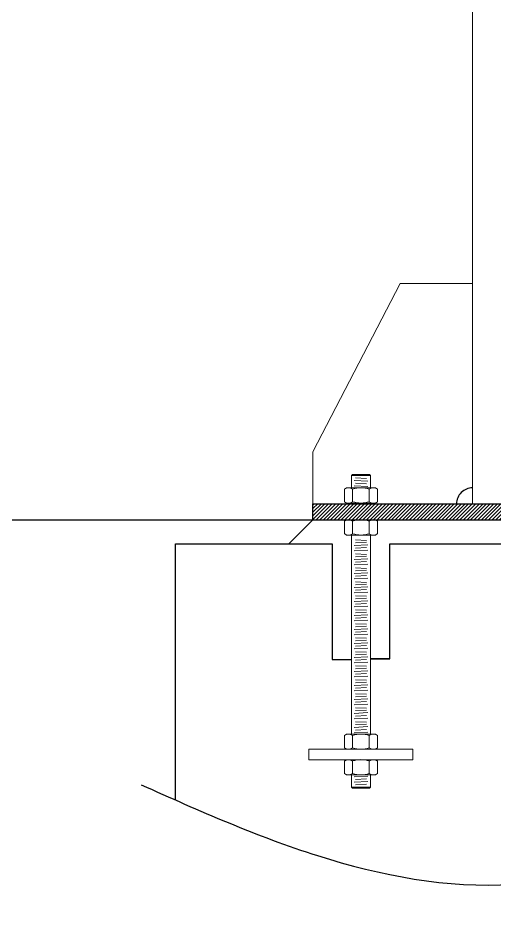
# Model space of a CAD drawing. Header units: millimetres. Extents: x -6949 to 83354, y -55091 to 16861.
# Drawn here: x 14203 to 14799, y -36413 to -35281 of the extents above; entities that cross this region are included whole.
import ezdxf

# ---------------------------------------------------------------- set-up
doc = ezdxf.new("R2010")
doc.units = ezdxf.units.MM
for name, color, linetype, lineweight in [('bulloni', 5, 'Continuous', 18), ('S-COLS', 7, 'Continuous', 18), ('S-FSTN', 7, 'Continuous', 18), ('S20', 7, 'Continuous', 25)]:
    doc.layers.add(name, color=color, linetype=linetype, lineweight=lineweight)

# ---------------------------------------------------------------- blocks, each defined once
blk = doc.blocks.new('*U110')
at = {"layer": 'bulloni'}
for p, q in [((-8.7, -0.3), (8.7, 0.7)), ((-6.7, 6.9), (6.7, 6.2)), ((-6.7, 3.2), (6.7, 3.9)), ((-8.7, -6.9), (8.7, -6)), ((-6.7, -3.5), (6.7, -2.8))]:
    blk.add_line(p, q, dxfattribs=at)
blk = doc.blocks.new('*U103')
at = {"color": 0, "linetype": 'ByBlock', "lineweight": -2, "transparency": 16777216}
for p in [(0, 227.5), (0, 210), (0, 192.5), (0, 175), (0, 157.5), (0, 140), (0, 122.5), (0, 105), (0, 87.5), (0, 70), (0, 52.5), (0, 35), (0, 17.5), (0, 0)]:
    blk.add_blockref('*U110', p, dxfattribs=at)

msp = doc.modelspace()

# ---------------------------------------------------------------- hatches: boundary and pattern name
h = msp.add_hatch()
h.set_pattern_fill('ANSI31', color=256)
h.set_pattern_definition([(45, (-2529.108, 18137.0808), (-2.24506403, 2.24506403), [])])
h.paths.add_polyline_path([(14829.5, -35888.4), (14572, -35888.4), (14572, -35908.4), (14829.5, -35908.4)])
h.paths.add_polyline_path([(14862.1, -35888.4), (14829.5, -35888.4), (14829.5, -35908.4), (14862.1, -35908.4)])
h.paths.add_polyline_path([(14947.3, -35890.5), (14947.3, -35888.4), (14862.1, -35888.4), (14862.1, -35908.4), (14947.3, -35908.4)])
h.paths.add_polyline_path([(15052.7, -35888.4), (14947.3, -35888.4), (14947.3, -35908.4), (15052.7, -35908.4)])
h.paths.add_polyline_path([(15137.9, -35888.4), (15052.7, -35888.4), (15052.7, -35908.4), (15137.9, -35908.4)])
h.paths.add_polyline_path([(15174.8, -35888.4), (15137.9, -35888.4), (15137.9, -35908.4), (15174.7, -35908.4)])
h.paths.add_polyline_path([(15428, -35888.4), (15174.8, -35888.4), (15174.7, -35908.4), (15428, -35908.4)])

# ---------------------------------------------------------------- linework, layer by layer
for points in [[(14572, -35908.4), (14572, -35888.4), (15428, -35888.4), (15428, -35908.4)], [(-3397.9, -35908.4), (41747.8, -35908.4)], [(14572, -35908.4), (15428, -35908.4)], [(14400, -36258.8), (14400, -35938.4), (14570, -35938.4)], [(14645.3, -36082.4), (14668, -36082.4), (14668, -35938.4)]]:
    msp.add_lwpolyline(points)
msp.add_arc((14771.4, -35888.3), 19.9, 89.8182, 180.1818)
msp.add_spline([(14357.3, -36239.8), (14577.6, -36328.4), (14822, -36364.4), (15131.3, -36317.6), (15600, -36380.4), (15617.9, -36376), (15643.5, -36367)], degree=3)
at = {"layer": 'bulloni'}
for p, q in [((14621.3, -35851.7), (14620, -35853)), ((14642.7, -35851.7), (14621.3, -35851.7)), ((14644, -35853), (14642.7, -35851.7)), ((14620, -35853), (14620, -35868.4)), ((14644, -35853), (14620, -35853)), ((14623.3, -35859.1), (14640.7, -35860.1)), ((14625.3, -35855.9), (14638.7, -35856.6)), ((14625.3, -35862.6), (14638.7, -35863.3)), ((14644, -35853), (14644, -35868.4)), ((14613.7, -35868.4), (14611.2, -35870)), ((14611.2, -35885.7), (14611.2, -35870)), ((14650.3, -35868.4), (14613.7, -35868.4)), ((14621.6, -35870), (14621.6, -35885.7)), ((14623.3, -35865.8), (14640.7, -35866.8)), ((14642.4, -35885.7), (14642.4, -35870)), ((14650.3, -35868.4), (14652.8, -35870)), ((14652.8, -35885.7), (14652.8, -35870)), ((14613.7, -35887.4), (14611.2, -35885.7)), ((14650.3, -35887.4), (14652.8, -35885.7)), ((14650.3, -35887.4), (14613.7, -35887.4)), ((14644, -35888.4), (14620, -35888.4)), ((14613.7, -35908.4), (14611.2, -35910)), ((14613.7, -35908.4), (14650.3, -35908.4)), ((14650.3, -35908.4), (14652.8, -35910)), ((14611.2, -35910), (14611.2, -35925.7)), ((14621.6, -35910), (14621.6, -35925.7)), ((14642.4, -35925.7), (14642.4, -35910)), ((14652.8, -35910), (14652.8, -35925.7)), ((14613.7, -35927.4), (14611.2, -35925.7)), ((14613.7, -35927.4), (14650.3, -35927.4)), ((14620, -35927.4), (14620, -36176.4)), ((14644, -36176.4), (14644, -35927.4)), ((14650.3, -35927.4), (14652.8, -35925.7)), ((14613.7, -36176.4), (14611.2, -36178)), ((14611.2, -36178), (14611.2, -36193.7)), ((14650.3, -36176.4), (14613.7, -36176.4)), ((14621.6, -36193.7), (14621.6, -36178)), ((14642.4, -36178), (14642.4, -36193.7)), ((14650.3, -36176.4), (14652.8, -36178)), ((14652.8, -36178), (14652.8, -36193.7)), ((14613.7, -36195.4), (14611.2, -36193.7)), ((14650.3, -36195.4), (14613.7, -36195.4)), ((14650.3, -36195.4), (14652.8, -36193.7)), ((14613.7, -36208.4), (14611.2, -36210)), ((14611.2, -36210), (14611.2, -36225.7)), ((14650.3, -36208.4), (14613.7, -36208.4)), ((14621.6, -36225.7), (14621.6, -36210)), ((14642.4, -36210), (14642.4, -36225.7)), ((14650.3, -36208.4), (14652.8, -36210)), ((14652.8, -36210), (14652.8, -36225.7)), ((14613.7, -36227.4), (14611.2, -36225.7)), ((14650.3, -36227.4), (14652.8, -36225.7)), ((14650.3, -36227.4), (14613.7, -36227.4)), ((14620, -36242.7), (14620, -36227.4)), ((14623.3, -36229.9), (14640.7, -36229)), ((14623.3, -36236.6), (14640.7, -36235.6)), ((14625.3, -36233.1), (14638.7, -36232.4)), ((14644, -36242.7), (14644, -36227.4)), ((14621.3, -36244), (14620, -36242.7)), ((14644, -36242.7), (14620, -36242.7)), ((14642.7, -36244), (14621.3, -36244)), ((14625.3, -36239.8), (14638.7, -36239.1)), ((14644, -36242.7), (14642.7, -36244))]:
    msp.add_line(p, q, dxfattribs=at)
msp.add_lwpolyline([(14567, -36195.4), (14697, -36195.4), (14697, -36208.4), (14567, -36208.4), (14567, -36195.4)], dxfattribs=at)
for centre, radius, start, end in [((14616.4, -35877.3), 8.9, 54.2621, 125.7379), ((14632, -35901.4), 33.1, 71.6858, 108.3142), ((14647.6, -35877.3), 8.9, 54.2621, 125.7379), ((14616.4, -35878.5), 8.9, 234.2621, 305.7379), ((14632, -35854.3), 33.1, 251.6858, 288.3142), ((14647.6, -35878.5), 8.9, 234.2621, 305.7379), ((14616.4, -35917.3), 8.9, 54.2621, 125.7379), ((14632, -35941.4), 33.1, 71.6858, 108.3142), ((14647.6, -35917.3), 8.9, 54.2621, 125.7379), ((14616.4, -35918.5), 8.9, 234.2621, 305.7379), ((14632, -35894.3), 33.1, 251.6858, 288.3142), ((14647.6, -35918.5), 8.9, 234.2621, 305.7379), ((14616.4, -36185.3), 8.9, 54.2621, 125.7379), ((14632, -36209.4), 33.1, 71.6858, 108.3142), ((14647.6, -36185.3), 8.9, 54.2621, 125.7379), ((14616.4, -36186.5), 8.9, 234.2621, 305.7379), ((14632, -36162.3), 33.1, 251.6858, 288.3142), ((14647.6, -36186.5), 8.9, 234.2621, 305.7379), ((14616.4, -36217.3), 8.9, 54.2621, 125.7379), ((14632, -36241.4), 33.1, 71.6858, 108.3142), ((14647.6, -36217.3), 8.9, 54.2621, 125.7379), ((14616.4, -36218.5), 8.9, 234.2621, 305.7379), ((14632, -36194.3), 33.1, 251.6858, 288.3142), ((14647.6, -36218.5), 8.9, 234.2621, 305.7379)]:
    msp.add_arc(centre, radius, start, end, dxfattribs=at)
at = {"layer": 'S-COLS'}
msp.add_line((14771.5, -23908.4), (14771.5, -35888.4), dxfattribs=at)
at = {"layer": 'S-FSTN'}
for p, q in [((14786.5, -35888.4), (14756.5, -35888.4)), ((14721.5, -35908.4), (14746.5, -35908.4))]:
    msp.add_line(p, q, dxfattribs=at)
for points in [[(14572, -35888.4), (14572, -35823.4), (14680.8, -35612.8), (14771.5, -35612.8)], [(14572, -35888.4), (14572, -35823.4), (14680.8, -35612.8), (14771.5, -35612.8)], [(14572, -35888.4), (14572, -35888.4), (14572, -35888.4), (15428, -35888.4), (15428, -35908.4), (14572, -35908.4), (14572, -35908.4), (14572, -35888.4)]]:
    msp.add_lwpolyline(points, dxfattribs=at)
at = {"layer": 'S20'}
for points in [[(14572, -35908.4), (14542, -35938.4), (14542, -35938.4), (14542, -35938.4), (14596, -35938.4), (14596, -36083), (14620, -36083)], [(14668, -36082.4), (14668, -35938.4), (14721.8, -35938.4), (14822, -35938.4), (14822, -36082.4), (14865.3, -36082.4), (14865.3, -36082.4)]]:
    msp.add_lwpolyline(points, dxfattribs=at)
msp.add_lwpolyline([(14668, -36082.4), (14644, -36082.4)], close=True, dxfattribs=at)

# ---------------------------------------------------------------- block references
msp.add_blockref('*U103', (14632, -36167.8))

doc.saveas('drawing.dxf')
